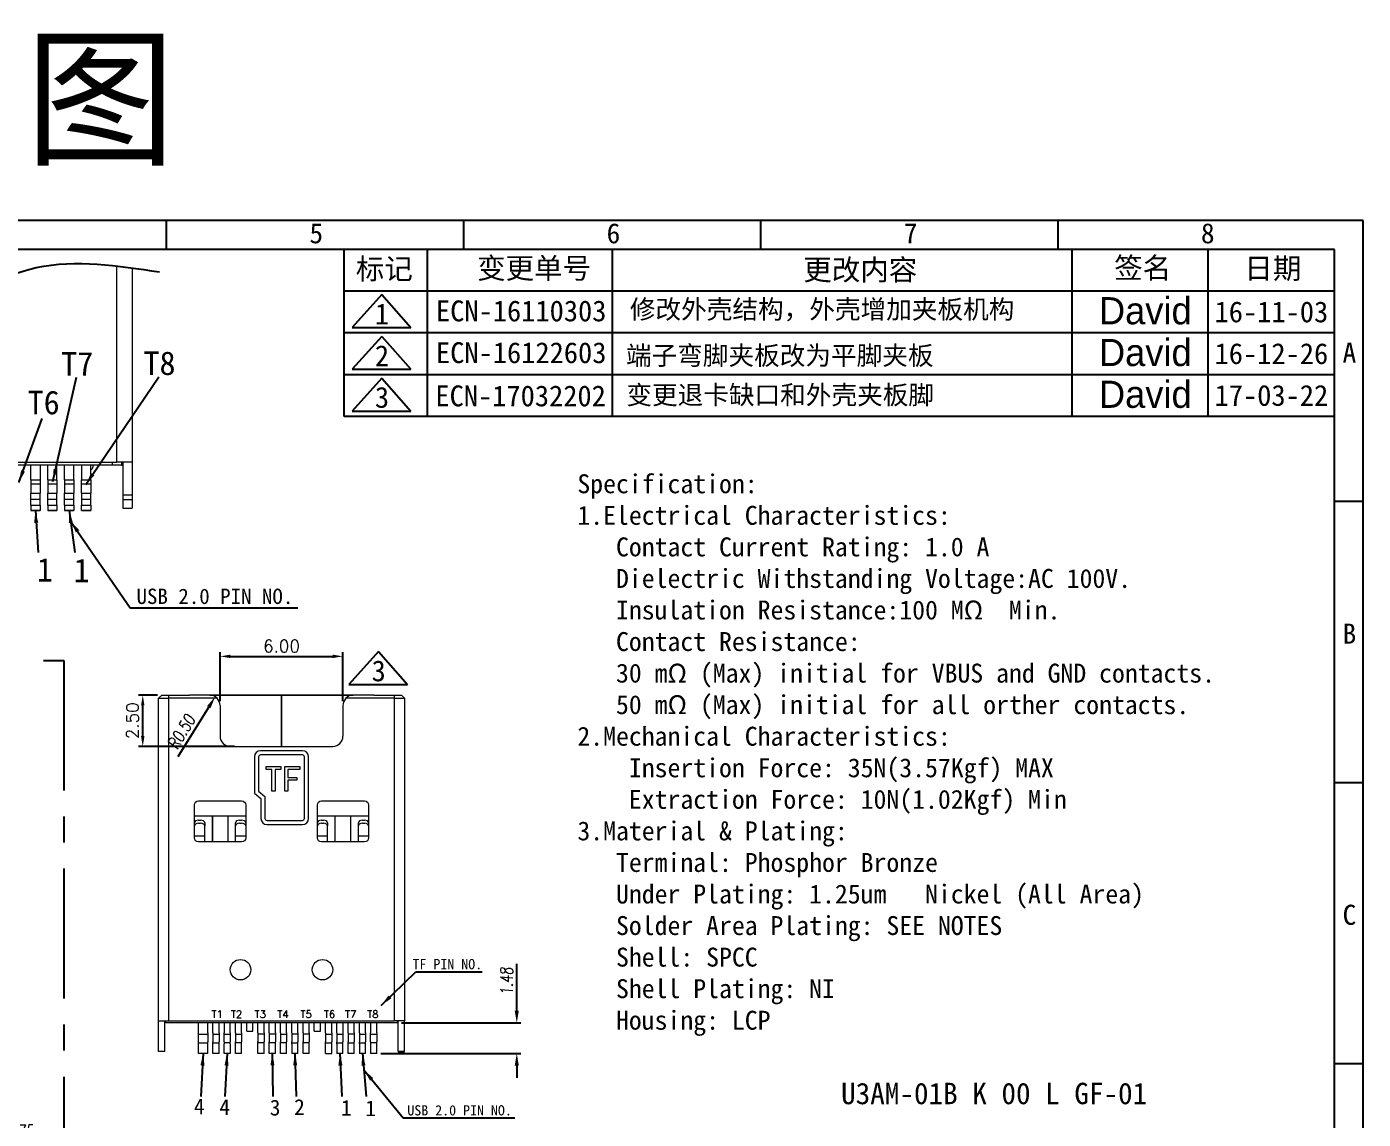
# Model space of a CAD drawing. Header units: millimetres. Extents: x 2027 to 2143, y 133 to 225.
# Drawn here: x 2077.9 to 2143.1, y 171.4 to 224.7 of the extents above; entities that cross this region are included whole.
import ezdxf

# ---------------------------------------------------------------- set-up
doc = ezdxf.new("R2010")
doc.units = ezdxf.units.MM
doc.linetypes.add('CENTER', pattern=[10.16, 6.35, -1.27, 1.27, -1.27])
doc.layers.add('DIM', color=4, linetype='Continuous')
doc.styles.add('2222', font='romans.shx', dxfattribs={"width": 0.75, "oblique": 5})
doc.styles.add('ROMANS', font='txt.shx', dxfattribs={"height": 0.6})
doc.styles.get("Standard").update_dxf_attribs({"font": 'romans.shx', "height": 0.6})
doc.styles.add('style2', font='txt.shx')
doc.dimstyles.new('1-1', dxfattribs={"dimscale": 4, "dimtxt": 0.15, "dimasz": 0.15, "dimexe": 0.05, "dimexo": 0.05, "dimgap": 0.05, "dimtad": 1, "dimzin": 0, "dimdsep": 46, "dimtxsty": '2222', "dimcen": 0.09, "dimclrd": 3, "dimclre": 3, "dimclrt": 256, "dimadec": 0, "dimazin": 0, "dimtp": 0.1, "dimtm": 0.1, "dimtfac": 1, "dimtofl": 0, "dimtmove": 0, "dimatfit": 3, "dimfxl": 0, "dimtolj": 1, "dimtzin": 0, "dimarcsym": 0})
doc.dimstyles.new('两位 ISO-25', dxfattribs={"dimtxt": 0.5, "dimasz": 0.5, "dimexe": 0.2, "dimexo": 0.2, "dimgap": 0.2, "dimtad": 1, "dimzin": 0, "dimdsep": 46, "dimtxsty": 'ROMANS', "dimcen": 0.09, "dimclrd": 3, "dimclre": 3, "dimazin": 0, "dimtfac": 1, "dimtofl": 0, "dimtmove": 0, "dimatfit": 3, "dimfxl": 0, "dimtolj": 1, "dimtzin": 0, "dimarcsym": 0})

# ---------------------------------------------------------------- blocks, each defined once
blk = doc.blocks.new('*D181')
at = {"color": 3, "lineweight": -2}
for p, q in [((2084.266, 192.075), (2083.342, 192.075)), ((2083.542, 190.075), (2083.542, 191.575)), ((2088.014, 189.575), (2083.342, 189.575))]:
    blk.add_line(p, q, dxfattribs=at)
at = {"color": 3}
for points in [[(2083.459, 191.575), (2083.625, 191.575), (2083.542, 192.075)], [(2083.459, 190.075), (2083.625, 190.075), (2083.542, 189.575)]]:
    blk.add_solid(points, dxfattribs=at)
at = {"layer": 'Defpoints', "color": 0}
for p in [(2083.542, 192.075), (2084.466, 192.075), (2088.214, 189.575)]:
    blk.add_point(p, dxfattribs=at)
at = {"color": 0, "insert": (2083.042, 190.825), "char_height": 0.6, "attachment_point": 5, "rotation": 90, "style": 'ROMANS'}
blk.add_mtext('\\A1;2.50', dxfattribs=at)
blk = doc.blocks.new('*D182')
at = {"color": 3, "lineweight": -2}
for p, q in [((2087.316, 191.775), (2087.316, 194.17)), ((2087.816, 193.97), (2092.816, 193.97)), ((2093.316, 191.775), (2093.316, 194.17))]:
    blk.add_line(p, q, dxfattribs=at)
at = {"color": 3}
for points in [[(2087.816, 194.053), (2087.816, 193.887), (2087.316, 193.97)], [(2092.816, 194.053), (2092.816, 193.887), (2093.316, 193.97)]]:
    blk.add_solid(points, dxfattribs=at)
at = {"layer": 'Defpoints', "color": 0}
for p in [(2093.316, 193.97), (2087.316, 191.575), (2093.316, 191.575)]:
    blk.add_point(p, dxfattribs=at)
at = {"color": 0, "insert": (2090.316, 194.47), "char_height": 0.6, "attachment_point": 5, "style": 'ROMANS'}
blk.add_mtext('\\A1;6.00', dxfattribs=at)
blk = doc.blocks.new('*D221')
at = {"color": 3, "lineweight": -2, "ltscale": 0.01}
for p, q in [((2101.8, 176.675), (2101.8, 178.963)), ((2096.166, 176.075), (2102, 176.075)), ((2095.166, 174.593), (2102, 174.593)), ((2101.8, 173.993), (2101.8, 173.393))]:
    blk.add_line(p, q, dxfattribs=at)
at = {"color": 3, "ltscale": 0.01}
for points in [[(2101.7, 176.675), (2101.9, 176.675), (2101.8, 176.075)], [(2101.7, 173.993), (2101.9, 173.993), (2101.8, 174.593)]]:
    blk.add_solid(points, dxfattribs=at)
at = {"layer": 'Defpoints', "color": 0, "ltscale": 0.01}
for p in [(2095.966, 176.075), (2101.8, 176.075), (2094.966, 174.593)]:
    blk.add_point(p, dxfattribs=at)
at = {"ltscale": 0.01, "insert": (2101.3, 178.119), "char_height": 0.6, "attachment_point": 5, "rotation": 90, "style": '2222'}
blk.add_mtext('\\A1;1.48', dxfattribs=at)
blk = doc.blocks.new('*D223')
at = {"color": 3, "lineweight": -2, "ltscale": 0.01}
for p, q in [((2074.706, 174.595), (2074.706, 170.107)), ((2075.456, 174.359), (2075.456, 170.107)), ((2074.106, 170.307), (2073.506, 170.307)), ((2076.056, 170.307), (2078.424, 170.307))]:
    blk.add_line(p, q, dxfattribs=at)
at = {"color": 3, "ltscale": 0.01}
for points in [[(2074.106, 170.407), (2074.106, 170.207), (2074.706, 170.307)], [(2076.056, 170.407), (2076.056, 170.207), (2075.456, 170.307)]]:
    blk.add_solid(points, dxfattribs=at)
at = {"layer": 'Defpoints', "color": 0, "ltscale": 0.01}
for p in [(2074.706, 174.795), (2075.456, 174.559), (2075.456, 170.307)]:
    blk.add_point(p, dxfattribs=at)
at = {"ltscale": 0.01, "insert": (2077.54, 170.807), "char_height": 0.6, "attachment_point": 5, "style": '2222'}
blk.add_mtext('\\A1;0.75', dxfattribs=at)
blk = doc.blocks.new('*D233')
at = {"color": 3, "lineweight": -2, "ltscale": 0.01}
blk.add_line((2085.272, 189.085), (2086.763, 191.49), dxfattribs=at)
at = {"color": 3, "ltscale": 0.01}
blk.add_solid([(2086.678, 191.542), (2086.848, 191.437), (2087.079, 192)], dxfattribs=at)
at = {"layer": 'Defpoints', "color": 0, "ltscale": 0.01}
for p in [(2087.079, 192), (2086.816, 191.575)]:
    blk.add_point(p, dxfattribs=at)
at = {"ltscale": 0.01, "insert": (2085.434, 190.296), "char_height": 0.6, "attachment_point": 5, "rotation": 58.20161, "style": '2222'}
blk.add_mtext('\\A1;R0.50', dxfattribs=at)

msp = doc.modelspace()

# ---------------------------------------------------------------- linework, layer by layer
at = {"color": 7}
for p, q in [((2143.12, 215.245), (2026.684, 215.245)), ((2084.706, 213.834), (2084.706, 215.245)), ((2099.211, 213.834), (2099.211, 215.245)), ((2113.717, 213.834), (2113.717, 215.245)), ((2128.222, 213.834), (2128.222, 215.245)), ((2143.12, 132.916), (2143.12, 215.245)), ((2141.708, 213.834), (2028.095, 213.834)), ((2128.901, 213.858), (2128.901, 205.679)), ((2135.527, 213.834), (2135.527, 205.679)), ((2141.708, 134.328), (2141.708, 213.834)), ((2141.708, 211.795), (2093.367, 211.795)), ((2141.708, 209.756), (2093.367, 209.756)), ((2141.708, 207.718), (2093.367, 207.718)), ((2141.708, 205.679), (2093.367, 205.679)), ((2143.12, 201.523), (2141.708, 201.523)), ((2143.12, 187.802), (2141.708, 187.802)), ((2143.12, 174.081), (2141.708, 174.081))]:
    msp.add_line(p, q, dxfattribs=at)
at = {"color": 7, "linetype": 'ByBlock'}
for p, q in [((2093.367, 205.679), (2093.367, 213.834)), ((2097.444, 205.679), (2097.444, 213.834)), ((2106.477, 205.679), (2106.477, 213.834))]:
    msp.add_line(p, q, dxfattribs=at)
at = {"color": 0, "linetype": 'Continuous', "lineweight": 15}
for p, q in [((2082.277, 203.447), (2082.277, 213.028)), ((2083.027, 212.932), (2083.027, 203.447)), ((2065.777, 203.447), (2082.277, 203.447)), ((2082.052, 203.297), (2066.002, 203.297)), ((2078.077, 202.582), (2078.077, 203.297)), ((2078.527, 203.297), (2078.527, 202.582)), ((2078.902, 202.582), (2078.902, 203.297)), ((2079.352, 202.582), (2079.352, 203.297)), ((2079.727, 202.582), (2079.727, 203.297)), ((2080.177, 202.582), (2080.177, 203.297)), ((2080.552, 203.297), (2080.552, 202.582)), ((2081.002, 202.582), (2081.002, 203.297)), ((2082.052, 203.447), (2082.052, 203.297)), ((2082.502, 203.297), (2082.052, 203.297)), ((2083.027, 203.447), (2082.277, 203.447)), ((2082.502, 203.447), (2082.502, 203.297)), ((2082.502, 203.297), (2082.577, 203.297)), ((2083.027, 203.447), (2083.027, 201.197)), ((2078.077, 202.582), (2078.527, 202.582)), ((2078.077, 202.582), (2078.077, 202.384)), ((2078.077, 202.384), (2078.527, 202.384)), ((2078.077, 202.384), (2078.077, 201.93)), ((2078.527, 202.582), (2078.527, 202.384)), ((2078.527, 202.384), (2078.527, 201.93)), ((2078.902, 202.582), (2079.352, 202.582)), ((2078.902, 202.582), (2078.902, 202.384)), ((2078.902, 202.384), (2079.352, 202.384)), ((2078.902, 202.384), (2078.902, 201.93)), ((2079.352, 202.582), (2079.352, 202.384)), ((2079.352, 202.384), (2079.352, 201.93)), ((2079.727, 202.582), (2080.177, 202.582)), ((2079.727, 202.582), (2079.727, 202.384)), ((2079.727, 202.384), (2080.177, 202.384)), ((2079.727, 202.384), (2079.727, 201.93)), ((2080.177, 202.582), (2080.177, 202.384)), ((2080.177, 202.384), (2080.177, 201.93)), ((2080.552, 202.582), (2081.002, 202.582)), ((2080.552, 202.384), (2080.552, 202.582)), ((2080.552, 202.384), (2081.002, 202.384)), ((2080.552, 201.93), (2080.552, 202.384)), ((2081.002, 202.582), (2081.002, 202.384)), ((2081.002, 202.384), (2081.002, 201.93)), ((2078.077, 201.93), (2078.527, 201.93)), ((2078.077, 201.635), (2078.077, 201.93)), ((2078.077, 201.635), (2078.527, 201.635)), ((2078.077, 201.355), (2078.077, 201.635)), ((2078.527, 201.635), (2078.527, 201.93)), ((2078.527, 201.355), (2078.527, 201.635)), ((2078.902, 201.93), (2079.352, 201.93)), ((2078.902, 201.635), (2078.902, 201.93)), ((2078.902, 201.635), (2079.352, 201.635)), ((2078.902, 201.355), (2078.902, 201.635)), ((2079.352, 201.635), (2079.352, 201.93)), ((2079.352, 201.355), (2079.352, 201.635)), ((2079.727, 201.93), (2080.177, 201.93)), ((2079.727, 201.635), (2079.727, 201.93)), ((2079.727, 201.635), (2080.177, 201.635)), ((2079.727, 201.355), (2079.727, 201.635)), ((2080.177, 201.635), (2080.177, 201.93)), ((2080.177, 201.355), (2080.177, 201.635)), ((2080.552, 201.93), (2081.002, 201.93)), ((2080.552, 201.93), (2080.552, 201.635)), ((2080.552, 201.635), (2081.002, 201.635)), ((2080.552, 201.635), (2080.552, 201.355)), ((2081.002, 201.635), (2081.002, 201.93)), ((2081.002, 201.355), (2081.002, 201.635)), ((2078.077, 201.355), (2078.527, 201.355)), ((2078.077, 201.355), (2078.077, 201.111)), ((2078.077, 201.111), (2078.527, 201.111)), ((2078.077, 201.111), (2078.077, 201.087)), ((2078.077, 201.087), (2078.527, 201.087)), ((2078.527, 201.355), (2078.527, 201.111)), ((2078.527, 201.111), (2078.527, 201.087)), ((2078.902, 201.355), (2079.352, 201.355)), ((2078.902, 201.355), (2078.902, 201.111)), ((2078.902, 201.111), (2079.352, 201.111)), ((2078.902, 201.111), (2078.902, 201.087)), ((2078.902, 201.087), (2079.352, 201.087)), ((2079.352, 201.355), (2079.352, 201.111)), ((2079.352, 201.111), (2079.352, 201.087)), ((2079.727, 201.355), (2080.177, 201.355)), ((2079.727, 201.355), (2079.727, 201.111)), ((2079.727, 201.111), (2080.177, 201.111)), ((2079.727, 201.111), (2079.727, 201.087)), ((2079.727, 201.087), (2080.177, 201.087)), ((2080.177, 201.355), (2080.177, 201.111)), ((2080.177, 201.111), (2080.177, 201.087)), ((2080.552, 201.355), (2081.002, 201.355)), ((2080.552, 201.111), (2080.552, 201.355)), ((2080.552, 201.111), (2081.002, 201.111)), ((2080.552, 201.087), (2080.552, 201.111)), ((2080.552, 201.087), (2081.002, 201.087)), ((2081.002, 201.355), (2081.002, 201.111)), ((2081.002, 201.111), (2081.002, 201.087)), ((2084.316, 191.925), (2084.466, 192.075)), ((2084.316, 176.175), (2084.316, 191.925)), ((2084.316, 191.925), (2084.816, 191.925)), ((2084.466, 192.075), (2084.816, 192.075)), ((2084.816, 176.175), (2084.816, 192.075)), ((2084.816, 192.075), (2085.816, 192.075)), ((2087.173, 191.925), (2084.816, 191.925)), ((2094.815, 192.075), (2085.816, 192.075)), ((2090.311, 189.575), (2090.311, 192.075)), ((2090.321, 192.075), (2090.321, 189.575)), ((2095.816, 191.925), (2093.459, 191.925)), ((2094.816, 192.075), (2095.816, 192.075)), ((2095.816, 192.075), (2096.166, 192.075)), ((2095.816, 192.075), (2095.816, 176.175)), ((2095.816, 191.925), (2096.316, 191.925)), ((2096.316, 191.925), (2096.166, 192.075)), ((2096.316, 191.925), (2096.316, 176.175)), ((2091.336, 189.359), (2089.296, 189.359)), ((2088.996, 189.059), (2088.996, 187.295)), ((2089.196, 189.059), (2089.196, 187.388)), ((2091.336, 189.159), (2089.296, 189.159)), ((2089.564, 188.455), (2089.564, 188.588)), ((2089.564, 188.588), (2090.287, 188.588)), ((2090.287, 188.588), (2090.287, 188.455)), ((2090.47, 188.588), (2091.206, 188.588)), ((2090.47, 187.388), (2090.47, 188.588)), ((2091.206, 188.588), (2091.206, 188.455)), ((2091.436, 186.059), (2091.436, 189.059)), ((2091.636, 186.059), (2091.636, 189.059)), ((2089.845, 188.455), (2089.564, 188.455)), ((2089.845, 187.388), (2089.845, 188.455)), ((2090.006, 188.455), (2090.006, 187.388)), ((2090.287, 188.455), (2090.006, 188.455)), ((2090.631, 188.455), (2090.631, 188.062)), ((2091.206, 188.455), (2090.631, 188.455)), ((2090.631, 188.062), (2091.066, 188.062)), ((2091.066, 187.928), (2090.631, 187.928)), ((2090.631, 187.928), (2090.631, 187.388)), ((2091.066, 188.062), (2091.066, 187.928)), ((2088.996, 187.295), (2089.308, 187.031)), ((2089.196, 187.388), (2089.508, 187.124)), ((2090.006, 187.388), (2089.845, 187.388)), ((2090.631, 187.388), (2090.47, 187.388)), ((2086.066, 185.115), (2086.066, 186.715)), ((2086.266, 186.915), (2088.366, 186.915)), ((2088.566, 186.715), (2088.566, 185.115)), ((2089.308, 187.031), (2089.308, 186.059)), ((2089.508, 187.124), (2089.508, 186.059)), ((2092.066, 185.115), (2092.066, 186.715)), ((2092.266, 186.915), (2094.366, 186.915)), ((2094.566, 186.715), (2094.566, 185.115)), ((2088.566, 186.175), (2086.066, 186.175)), ((2086.266, 185.973), (2086.366, 185.973)), ((2086.941, 186.175), (2086.941, 184.915)), ((2086.941, 184.915), (2086.941, 186.175)), ((2087.691, 186.175), (2087.691, 184.915)), ((2088.266, 185.973), (2088.366, 185.973)), ((2089.608, 185.959), (2091.336, 185.959)), ((2094.566, 186.175), (2092.066, 186.175)), ((2092.266, 185.973), (2092.366, 185.973)), ((2092.941, 184.915), (2092.941, 186.175)), ((2093.691, 186.175), (2093.691, 184.915)), ((2094.266, 185.973), (2094.366, 185.973)), ((2086.266, 185.822), (2086.366, 185.822)), ((2086.566, 185.843), (2086.566, 185.691)), ((2086.566, 185.331), (2086.566, 185.691)), ((2086.566, 185.026), (2086.566, 185.331)), ((2088.066, 185.691), (2088.066, 185.843)), ((2088.066, 185.331), (2088.066, 185.691)), ((2088.066, 185.026), (2088.066, 185.331)), ((2088.266, 185.822), (2088.366, 185.822)), ((2089.608, 185.759), (2091.336, 185.759)), ((2092.266, 185.822), (2092.366, 185.822)), ((2092.566, 185.843), (2092.566, 185.691)), ((2092.566, 185.331), (2092.566, 185.691)), ((2092.566, 185.026), (2092.566, 185.331)), ((2094.066, 185.691), (2094.066, 185.843)), ((2094.066, 185.331), (2094.066, 185.691)), ((2094.066, 185.026), (2094.066, 185.331)), ((2094.266, 185.822), (2094.366, 185.822)), ((2086.066, 185.208), (2086.566, 185.208)), ((2088.366, 184.915), (2086.266, 184.915)), ((2086.566, 184.915), (2086.566, 185.026)), ((2088.066, 185.208), (2088.566, 185.208)), ((2088.066, 184.915), (2088.066, 185.026)), ((2092.066, 185.208), (2092.566, 185.208)), ((2094.366, 184.915), (2092.266, 184.915)), ((2092.566, 184.915), (2092.566, 185.026)), ((2094.066, 185.208), (2094.566, 185.208)), ((2094.066, 184.915), (2094.066, 185.026)), ((2084.316, 176.175), (2084.816, 176.175)), ((2084.316, 174.975), (2084.316, 176.175)), ((2084.616, 174.975), (2084.616, 176.175)), ((2084.666, 176.075), (2084.666, 176.175)), ((2084.816, 176.175), (2095.816, 176.175)), ((2096.316, 176.175), (2095.816, 176.175)), ((2095.966, 176.175), (2095.966, 176.075)), ((2096.016, 174.675), (2096.016, 176.175)), ((2096.316, 174.675), (2096.316, 176.175)), ((2084.966, 176.075), (2084.666, 176.075)), ((2095.666, 176.075), (2084.966, 176.075)), ((2086.266, 175.598), (2086.266, 176.075)), ((2086.266, 175.466), (2086.266, 175.598)), ((2086.266, 175.528), (2086.716, 175.528)), ((2086.716, 175.598), (2086.716, 176.075)), ((2086.716, 175.598), (2086.716, 175.466)), ((2086.966, 175.598), (2086.966, 176.075)), ((2086.966, 175.598), (2086.966, 175.466)), ((2086.966, 175.528), (2087.266, 175.528)), ((2087.266, 175.598), (2087.266, 176.075)), ((2087.266, 175.598), (2087.266, 175.466)), ((2087.516, 176.075), (2087.516, 175.598)), ((2087.516, 175.466), (2087.516, 175.598)), ((2087.516, 175.528), (2087.816, 175.528)), ((2087.816, 175.598), (2087.816, 176.075)), ((2087.816, 175.598), (2087.816, 175.466)), ((2088.066, 175.598), (2088.066, 176.075)), ((2088.066, 175.598), (2088.066, 175.466)), ((2088.066, 175.528), (2088.366, 175.528)), ((2088.366, 175.598), (2088.366, 176.075)), ((2088.366, 175.598), (2088.366, 175.466)), ((2088.616, 175.675), (2088.616, 176.075)), ((2088.616, 175.675), (2088.916, 175.675)), ((2088.916, 175.675), (2088.916, 176.075)), ((2089.166, 175.598), (2089.166, 176.075)), ((2089.166, 175.598), (2089.166, 175.466)), ((2089.466, 175.528), (2089.166, 175.528)), ((2089.466, 175.598), (2089.466, 176.075)), ((2089.466, 175.598), (2089.466, 175.466)), ((2089.716, 175.598), (2089.716, 176.075)), ((2089.716, 175.598), (2089.716, 175.466)), ((2090.016, 175.528), (2089.716, 175.528)), ((2090.016, 175.598), (2090.016, 176.075)), ((2090.016, 175.598), (2090.016, 175.466)), ((2090.266, 175.598), (2090.266, 176.075)), ((2090.266, 175.598), (2090.266, 175.466)), ((2090.266, 175.528), (2090.566, 175.528)), ((2090.566, 175.598), (2090.566, 176.075)), ((2090.566, 175.598), (2090.566, 175.466)), ((2090.816, 175.598), (2090.816, 176.075)), ((2090.816, 175.598), (2090.816, 175.466)), ((2091.116, 175.528), (2090.816, 175.528)), ((2091.116, 175.598), (2091.116, 176.075)), ((2091.116, 175.598), (2091.116, 175.466)), ((2091.366, 175.598), (2091.366, 176.075)), ((2091.366, 175.598), (2091.366, 175.466)), ((2091.666, 175.528), (2091.366, 175.528)), ((2091.666, 175.598), (2091.666, 176.075)), ((2091.666, 175.598), (2091.666, 175.466)), ((2091.916, 175.675), (2091.916, 176.075)), ((2091.916, 175.675), (2092.216, 175.675)), ((2092.216, 175.675), (2092.216, 176.075)), ((2092.466, 175.598), (2092.466, 176.075)), ((2092.466, 175.598), (2092.466, 175.466)), ((2092.466, 175.528), (2092.766, 175.528)), ((2092.766, 175.598), (2092.766, 176.075)), ((2092.766, 175.598), (2092.766, 175.466)), ((2093.016, 175.598), (2093.016, 176.075)), ((2093.016, 175.598), (2093.016, 175.466)), ((2093.016, 175.528), (2093.316, 175.528)), ((2093.316, 176.075), (2093.316, 175.598)), ((2093.316, 175.598), (2093.316, 175.466)), ((2093.566, 175.598), (2093.566, 176.075)), ((2093.566, 175.598), (2093.566, 175.466)), ((2093.866, 175.528), (2093.566, 175.528)), ((2093.866, 175.598), (2093.866, 176.075)), ((2093.866, 175.598), (2093.866, 175.466)), ((2094.116, 175.598), (2094.116, 176.075)), ((2094.116, 175.598), (2094.116, 175.466)), ((2094.116, 175.528), (2094.416, 175.528)), ((2094.416, 175.598), (2094.416, 176.075)), ((2094.416, 175.598), (2094.416, 175.466)), ((2094.666, 176.075), (2094.666, 175.598)), ((2094.666, 175.466), (2094.666, 175.598)), ((2094.666, 175.528), (2094.966, 175.528)), ((2094.966, 175.598), (2094.966, 176.075)), ((2094.966, 175.598), (2094.966, 175.466)), ((2095.966, 176.075), (2095.666, 176.075)), ((2084.316, 174.675), (2084.316, 174.975)), ((2084.616, 174.675), (2084.616, 174.975)), ((2086.266, 175.153), (2086.266, 175.466)), ((2086.266, 175.062), (2086.266, 175.153)), ((2086.266, 175.11), (2086.716, 175.11)), ((2086.266, 174.593), (2086.266, 175.062)), ((2086.716, 175.466), (2086.716, 175.153)), ((2086.716, 175.062), (2086.716, 175.153)), ((2086.716, 174.593), (2086.716, 175.062)), ((2086.966, 175.466), (2086.966, 175.153)), ((2086.966, 175.062), (2086.966, 175.153)), ((2086.966, 175.11), (2087.266, 175.11)), ((2086.966, 174.593), (2086.966, 175.062)), ((2087.266, 175.466), (2087.266, 175.153)), ((2087.266, 175.062), (2087.266, 175.153)), ((2087.266, 174.593), (2087.266, 175.062)), ((2087.516, 175.153), (2087.516, 175.466)), ((2087.516, 175.153), (2087.516, 175.062)), ((2087.816, 175.11), (2087.516, 175.11)), ((2087.516, 174.593), (2087.516, 175.062)), ((2087.816, 175.466), (2087.816, 175.153)), ((2087.816, 175.062), (2087.816, 175.153)), ((2087.816, 175.062), (2087.816, 174.593)), ((2088.066, 175.466), (2088.066, 175.153)), ((2088.066, 175.062), (2088.066, 175.153)), ((2088.366, 175.11), (2088.066, 175.11)), ((2088.066, 174.593), (2088.066, 175.062)), ((2088.366, 175.466), (2088.366, 175.153)), ((2088.366, 175.062), (2088.366, 175.153)), ((2088.366, 174.593), (2088.366, 175.062)), ((2089.166, 175.466), (2089.166, 175.153)), ((2089.166, 175.062), (2089.166, 175.153)), ((2089.466, 175.11), (2089.166, 175.11)), ((2089.166, 174.593), (2089.166, 175.062)), ((2089.466, 175.466), (2089.466, 175.153)), ((2089.466, 175.062), (2089.466, 175.153)), ((2089.466, 174.593), (2089.466, 175.062)), ((2089.716, 175.466), (2089.716, 175.153)), ((2089.716, 175.062), (2089.716, 175.153)), ((2090.016, 175.11), (2089.716, 175.11)), ((2089.716, 174.593), (2089.716, 175.062)), ((2090.016, 175.466), (2090.016, 175.153)), ((2090.016, 175.062), (2090.016, 175.153)), ((2090.016, 174.593), (2090.016, 175.062)), ((2090.266, 175.466), (2090.266, 175.153)), ((2090.266, 175.062), (2090.266, 175.153)), ((2090.566, 175.11), (2090.266, 175.11)), ((2090.266, 174.593), (2090.266, 175.062)), ((2090.566, 175.466), (2090.566, 175.153)), ((2090.566, 175.062), (2090.566, 175.153)), ((2090.566, 174.593), (2090.566, 175.062)), ((2090.816, 175.466), (2090.816, 175.153)), ((2090.816, 175.062), (2090.816, 175.153)), ((2090.816, 175.11), (2091.116, 175.11)), ((2090.816, 175.062), (2090.816, 174.593)), ((2091.116, 175.466), (2091.116, 175.153)), ((2091.116, 175.062), (2091.116, 175.153)), ((2091.116, 174.593), (2091.116, 175.062)), ((2091.366, 175.466), (2091.366, 175.153)), ((2091.366, 175.062), (2091.366, 175.153)), ((2091.666, 175.11), (2091.366, 175.11)), ((2091.366, 174.593), (2091.366, 175.062)), ((2091.666, 175.466), (2091.666, 175.153)), ((2091.666, 175.062), (2091.666, 175.153)), ((2091.666, 174.593), (2091.666, 175.062)), ((2092.466, 175.466), (2092.466, 175.153)), ((2092.466, 175.062), (2092.466, 175.153)), ((2092.466, 175.11), (2092.766, 175.11)), ((2092.466, 174.593), (2092.466, 175.062)), ((2092.766, 175.466), (2092.766, 175.153)), ((2092.766, 175.062), (2092.766, 175.153)), ((2092.766, 174.593), (2092.766, 175.062)), ((2093.016, 175.466), (2093.016, 175.153)), ((2093.016, 175.062), (2093.016, 175.153)), ((2093.016, 175.11), (2093.316, 175.11)), ((2093.016, 175.062), (2093.016, 174.593)), ((2093.316, 175.466), (2093.316, 175.153)), ((2093.316, 175.062), (2093.316, 175.153)), ((2093.316, 174.593), (2093.316, 175.062)), ((2093.566, 175.466), (2093.566, 175.153)), ((2093.566, 175.062), (2093.566, 175.153)), ((2093.566, 175.11), (2093.866, 175.11)), ((2093.566, 174.593), (2093.566, 175.062)), ((2093.866, 175.466), (2093.866, 175.153)), ((2093.866, 175.062), (2093.866, 175.153)), ((2093.866, 174.593), (2093.866, 175.062)), ((2094.116, 175.466), (2094.116, 175.153)), ((2094.116, 175.062), (2094.116, 175.153)), ((2094.116, 175.11), (2094.416, 175.11)), ((2094.116, 175.062), (2094.116, 174.593)), ((2094.416, 175.466), (2094.416, 175.153)), ((2094.416, 175.062), (2094.416, 175.153)), ((2094.416, 174.593), (2094.416, 175.062)), ((2094.666, 175.153), (2094.666, 175.466)), ((2094.666, 175.153), (2094.666, 175.062)), ((2094.966, 175.11), (2094.666, 175.11)), ((2094.666, 175.062), (2094.666, 174.593)), ((2094.966, 175.466), (2094.966, 175.153)), ((2094.966, 175.062), (2094.966, 175.153)), ((2094.966, 174.593), (2094.966, 175.062)), ((2084.616, 174.675), (2084.316, 174.675)), ((2086.716, 174.593), (2086.266, 174.593)), ((2087.266, 174.593), (2086.966, 174.593)), ((2087.816, 174.593), (2087.516, 174.593)), ((2088.366, 174.593), (2088.066, 174.593)), ((2089.466, 174.593), (2089.166, 174.593)), ((2090.016, 174.593), (2089.716, 174.593)), ((2090.566, 174.593), (2090.266, 174.593)), ((2091.116, 174.593), (2090.816, 174.593)), ((2091.666, 174.593), (2091.366, 174.593)), ((2092.466, 174.593), (2092.766, 174.593)), ((2093.316, 174.593), (2093.016, 174.593)), ((2093.866, 174.593), (2093.566, 174.593)), ((2094.416, 174.593), (2094.116, 174.593)), ((2094.966, 174.593), (2094.666, 174.593))]:
    msp.add_line(p, q, dxfattribs=at)
at = {"ltscale": 0.01}
for p, q in [((2095.213, 211.629), (2093.765, 210.02)), ((2095.213, 211.629), (2096.62, 210.02)), ((2093.765, 210.02), (2096.62, 210.02)), ((2095.213, 209.59), (2093.765, 207.981)), ((2095.213, 209.59), (2096.62, 207.981)), ((2093.765, 207.981), (2096.62, 207.981)), ((2095.213, 207.552), (2093.765, 205.943)), ((2095.213, 207.552), (2096.62, 205.943)), ((2093.765, 205.943), (2096.62, 205.943)), ((2095.052, 194.2), (2093.604, 192.591)), ((2095.052, 194.2), (2096.459, 192.591)), ((2093.604, 192.591), (2096.459, 192.591)), ((2096.016, 174.675), (2096.316, 174.675))]:
    msp.add_line(p, q, dxfattribs=at)
at = {"color": 7, "linetype": 'Continuous', "lineweight": 15}
for p, q in [((2082.577, 203.447), (2082.577, 201.197)), ((2086.816, 192.075), (2093.816, 192.075))]:
    msp.add_line(p, q, dxfattribs=at)
at = {"color": 1, "linetype": 'Continuous', "lineweight": 15}
for p, q in [((2083.027, 201.842), (2082.577, 201.842)), ((2083.027, 201.618), (2082.577, 201.618)), ((2082.577, 201.197), (2083.027, 201.197)), ((2087.316, 191.575), (2087.316, 190.075)), ((2093.316, 191.575), (2093.316, 190.075)), ((2087.816, 189.575), (2092.816, 189.575))]:
    msp.add_line(p, q, dxfattribs=at)
at = {"color": 2, "linetype": 'CENTER'}
msp.add_lwpolyline([(2068.535, 193.774), (2079.694, 193.774), (2079.694, 169.692), (2068.535, 169.692)], close=True, dxfattribs=at)
at = {"color": 0, "linetype": 'Continuous', "lineweight": 15}
for centre in [(2088.316, 178.675), (2092.316, 178.675)]:
    msp.add_circle(centre, 0.5, dxfattribs=at)
at = {"color": 1, "linetype": 'Continuous', "lineweight": 15}
for centre, start, end in [((2086.816, 191.575), 0, 90), ((2093.816, 191.575), 90, 180), ((2087.816, 190.075), 180, 270), ((2092.816, 190.075), 270, 0)]:
    msp.add_arc(centre, 0.5, start, end, dxfattribs=at)
at = {"color": 0, "linetype": 'Continuous', "lineweight": 15}
for centre, radius, start, end in [((2089.296, 189.059), 0.3, 90, 180), ((2091.336, 189.059), 0.3, 0, 90), ((2089.296, 189.059), 0.1, 90, 180), ((2091.336, 189.059), 0.1, 360, 90), ((2089.608, 186.059), 0.3, 180, 270), ((2089.608, 186.059), 0.1, 180, 270), ((2091.336, 186.059), 0.3, 270, 0), ((2091.336, 186.059), 0.1, 270, 0)]:
    msp.add_arc(centre, radius, start, end, dxfattribs=at)
at = {"color": 0, "linetype": 'Continuous', "lineweight": 15, "extrusion": (0, 0, -1)}
for centre, start, end in [((-2086.266, 186.715), 0, 90), ((-2088.366, 186.715), 90, 180), ((-2092.266, 186.715), 0, 90), ((-2094.366, 186.715), 90, 180), ((-2086.266, 185.115), 270, 0), ((-2088.366, 185.115), 180, 270), ((-2092.266, 185.115), 270, 0), ((-2094.366, 185.115), 180, 270)]:
    msp.add_arc(centre, 0.2, start, end, dxfattribs=at)
at = {"color": 0, "linetype": 'Continuous', "lineweight": 15}
for centre, major_axis, ratio, start_param, end_param in [((2086.266, 185.843), (-0.2, 0), 0.653926, 4.712389, 6.283185), ((2086.366, 185.843), (-0.2, 0), 0.653926, 3.141593, 4.712389), ((2088.266, 185.843), (-0.2, 0), 0.653926, 4.712389, 6.283185), ((2088.366, 185.843), (-0.2, 0), 0.653926, 3.141593, 4.712389), ((2092.266, 185.843), (-0.2, 0), 0.653926, 4.712389, 6.283185), ((2092.366, 185.843), (-0.2, 0), 0.653926, 3.141593, 4.712389), ((2094.266, 185.843), (-0.2, 0), 0.653926, 4.712389, 6.283185), ((2094.366, 185.843), (-0.2, 0), 0.653926, 3.141593, 4.712389), ((2086.266, 185.691), (0.2, 0), 0.653925, 1.570796, 3.141593), ((2086.366, 185.691), (0.2, 0), 0.653925, 0, 1.570796), ((2088.266, 185.691), (0.2, 0), 0.653925, 1.570796, 3.141593), ((2088.366, 185.691), (0.2, 0), 0.653925, 0, 1.570796), ((2092.266, 185.691), (0.2, 0), 0.653925, 1.570796, 3.141593), ((2092.366, 185.691), (0.2, 0), 0.653925, 0, 1.570796), ((2094.266, 185.691), (0.2, 0), 0.653925, 1.570796, 3.141593), ((2094.366, 185.691), (0.2, 0), 0.653925, 0, 1.570796)]:
    msp.add_ellipse(centre, major_axis=major_axis, ratio=ratio, start_param=start_param, end_param=end_param, dxfattribs=at)
at = {"ltscale": 0.01}
msp.add_spline([(2063.655, 211.38), (2070.767, 210.082), (2078.347, 212.949), (2084.358, 212.732)], degree=3, dxfattribs=at)
at = {"color": 0, "linetype": 'Continuous', "lineweight": 15}
msp.add_open_spline([(2081.101, 203.297), (2081.103, 203.286), (2081.108, 203.245), (2081.093, 203.172), (2081.056, 203.1), (2081.014, 203.081), (2081.002, 203.075)], degree=3, knots=[0, 0, 0, 0, 0.126353, 0.483798, 0.84152, 1, 1, 1, 1], dxfattribs=at)

# ---------------------------------------------------------------- texts
at = {"color": 3, "insert": (2055.729, 220.888), "char_height": 5.4, "width": 105.15989, "attachment_point": 5}
msp.add_mtext('{\\fSimSun|b1|i0|c134|p2;3.0外置TF \\fSimSun|b0|i0|c134|p2;\\C1;成品图\\fSimSun|b1|i0|c134|p2;\\C3; }', dxfattribs=at)
at = {"color": 7}
for s, insert, char_height, width, attachment_point in [('{\\fFangSong_GB2312|b0|i0|c134|p49;5}', (2091.68, 215.112), 0.9801, 10.61658, 1), ('{\\fFangSong_GB2312|b0|i0|c134|p49;6}', (2106.185, 215.112), 0.9801, 10.61658, 1), ('{\\fFangSong_GB2312|b0|i0|c134|p49;7}', (2120.691, 215.112), 0.9801, 10.61658, 1), ('{\\fFangSong_GB2312|b0|i0|c134|p49;8}', (2135.196, 215.112), 0.9801, 10.61658, 1), ('{\\fSimSun|b0|i0|c134|p2;标记}', (2095.333, 212.831), 1.0193, 5.34888, 5), ('{\\fSimSun|b0|i0|c134|p2;变更单号}', (2102.646, 212.862), 1.0193, 9.08677, 5), ('{\\fSimSun|b0|i0|c134|p2;更改内容}', (2118.567, 212.782), 1.0193, 9.08677, 5), ('{\\fSimSun|b0|i0|c134|p2;签名}', (2132.351, 212.879), 1.0193, 9.08677, 5), ('{\\fSimSun|b0|i0|c134|p2;日期}', (2138.708, 212.853), 1.0193, 5.34888, 5), ('{\\fSimSun|b0|i0|c134|p2;修改外壳结构，外壳增加夹板机构}', (2116.704, 210.845), 0.91737, 23.45895, 5), ('{\\fCommercialScript BT|b0|i0|c0|p66;David}', (2132.481, 210.832), 1.3251, 11.8128, 5), ('{\\fSimSun|b0|i0|c134|p2;1}', (2095.221, 210.682), 1.0193, 1.05183, 5), ('{\\fSimSun|b0|i0|c134|p2;ECN-16110303}', (2102.016, 210.824), 1.0193, 10.34699, 5), ('{\\fSimSun|b0|i0|c134|p2;16-11-03}', (2138.636, 210.778), 1.0193, 5.34888, 5), ('{\\fCommercialScript BT|b0|i0|c0|p66;David}', (2132.481, 208.793), 1.3251, 11.8128, 5), ('{\\fSimSun|b0|i0|c134|p2;2}', (2095.221, 208.644), 1.0193, 1.05183, 5), ('{\\fSimSun|b0|i0|c134|p2;ECN-16122603}', (2102.016, 208.785), 1.0193, 10.34699, 5), ('{\\fSimSun|b0|i0|c134|p2;端子弯脚夹板改为平脚夹板}', (2114.636, 208.603), 0.91737, 23.45895, 5), ('{\\fSimSun|b0|i0|c134|p2;16-12-26}', (2138.636, 208.739), 1.0193, 5.34888, 5), ('{\\fFangSong_GB2312|b0|i0|c134|p49;A}', (2142.11, 209.289), 0.9801, 10.61658, 1), ('{\\fCommercialScript BT|b0|i0|c0|p66;David}', (2132.481, 206.754), 1.3251, 11.8128, 5), ('{\\fSimSun|b0|i0|c134|p2;3}', (2095.221, 206.605), 1.0193, 1.05183, 5), ('{\\fSimSun|b0|i0|c134|p2;ECN-17032202}', (2101.988, 206.676), 1.0193, 10.34699, 5), ('{\\fSimSun|b0|i0|c134|p2;变更退卡缺口和外壳夹板脚}', (2114.658, 206.676), 0.91737, 23.45895, 5), ('{\\fSimSun|b0|i0|c134|p2;17-03-22}', (2138.636, 206.7), 1.0193, 5.34888, 5), ('{\\fFangSong_GB2312|b0|i0|c134|p49;B}', (2142.11, 195.567), 0.9801, 10.61658, 1), ('{\\fSimSun|b0|i0|c134|p2;3}', (2095.06, 193.254), 1.0193, 1.05183, 5), ('{\\fFangSong_GB2312|b0|i0|c134|p49;C}', (2142.11, 181.846), 0.9801, 10.61658, 1)]:
    msp.add_mtext(s, dxfattribs=dict(at, insert=insert, char_height=char_height, width=width, attachment_point=attachment_point))
at = {"ltscale": 0.01, "attachment_point": 1, "style": 'ROMANS'}
for s, insert, char_height, width in [('{\\fSimSun|b0|i0|c0|p2;T7}', (2079.563, 208.828), 1.152, 53.90244), ('{\\fSimSun|b0|i0|c0|p2;T8}', (2083.576, 208.856), 1.152, 53.90244), ('{\\fSimSun|b0|i0|c0|p2;T6}', (2077.922, 206.939), 1.152, 53.90244), ('{\\fSimSun|b0|i0|c0|p2;1}', (2078.371, 198.771), 1.152, 53.90244), ('{\\fSimSun|b0|i0|c0|p2;1}', (2080.163, 198.743), 1.152, 53.90244), ('{\\fSimSun|b0|i0|c134|p2;\\C1;USB 2.0 PIN NO.}', (2083.239, 197.276), 0.75, 53.90244), ('{\\fSimSun|b0|i0|c134|p2;\\C1;TF PIN NO.}', (2096.709, 179.197), 0.5, 35.93496), ('{\\fSimSun|b0|i0|c134|p2;4}', (2086.04, 172.383), 0.768, 35.93496), ('{\\fSimSun|b0|i0|c134|p2;4}', (2087.282, 172.354), 0.768, 35.93496), ('{\\fSimSun|b0|i0|c134|p2;3}', (2089.742, 172.329), 0.768, 35.93496), ('{\\fSimSun|b0|i0|c134|p2;2}', (2090.931, 172.355), 0.768, 35.93496), ('{\\fSimSun|b0|i0|c0|p2;1}', (2093.212, 172.314), 0.768, 35.93496), ('{\\fSimSun|b0|i0|c0|p2;1}', (2094.407, 172.295), 0.768, 35.93496), ('{\\fSimSun|b0|i0|c134|p2;\\C1;USB 2.0 PIN NO.}', (2096.457, 172.061), 0.5, 35.93496)]:
    msp.add_mtext(s, dxfattribs=dict(at, insert=insert, char_height=char_height, width=width))
at = {"color": 0, "insert": (2104.757, 202.856), "char_height": 0.924, "width": 44.8623, "attachment_point": 1}
msp.add_mtext('{\\fsimsun|b0|i0|c134|p2;Specification:\\P1.Electrical Characteristics:\\P   Contact Current Rating: 1.0 A\\P   Dielectric Withstanding Voltage:AC 100V.\\P   Insulation Resistance:100 MΩ  Min.\\P   Contact Resistance:\\P   30 mΩ (Max) initial for VBUS and GND contacts.\\P   50 mΩ (Max) initial for all orther contacts.\\P2.Mechanical Characteristics: \\P    Insertion Force: 35N(3.57Kgf) MAX\\P    Extraction Force: 10N(1.02Kgf) Min\\P3.Material & Plating:\\P   Terminal: Phosphor Bronze \\P   Under Plating: 1.25um   Nickel (All Area)\\P   Solder Area Plating: SEE NOTES\\P   Shell: SPCC\\P   Shell Plating: NI\\P   Housing: LCP  }', dxfattribs=at)
at = {"color": 0, "lineweight": 9, "insert": (2117.63, 173.156), "char_height": 1.04607, "width": 22.658, "attachment_point": 1, "style": 'style2'}
msp.add_mtext('{\\fSimSun|b0|i0|c134|p2;\\C256;U3AM-01B K 00 L GF-01}', dxfattribs=at)
at = {"layer": 'DIM', "color": 1, "lineweight": -3, "char_height": 0.36, "attachment_point": 1}
for s, insert in [('T1', (2086.902, 176.683)), ('T2', (2087.842, 176.683)), ('T3', (2089.001, 176.683)), ('T4', (2090.111, 176.683)), ('T5', (2091.236, 176.683)), ('T6', (2092.381, 176.683)), ('T7', (2093.414, 176.683)), ('T8', (2094.498, 176.683))]:
    msp.add_mtext(s, dxfattribs=dict(at, insert=insert))

# ---------------------------------------------------------------- dimensions: what is measured, and where the dimension line sits
dim = msp.add_linear_dim(base=(2093.316, 193.97), p1=(2087.316, 191.575), p2=(2093.316, 191.575), dimstyle='两位 ISO-25')
dim.commit()
dim.dimension.update_dxf_attribs({"geometry": '*D182', "text_midpoint": (2090.316, 194.47)})
dim = msp.add_linear_dim(base=(2083.542, 192.075), p1=(2088.214, 189.575), p2=(2084.466, 192.075), angle=90, dimstyle='两位 ISO-25')
dim.commit()
dim.dimension.update_dxf_attribs({"geometry": '*D181', "text_midpoint": (2083.042, 190.825)})
at = {"ltscale": 0.01}
dim = msp.add_radius_dim(center=(2086.816, 191.575), mpoint=(2087.079, 192), dimstyle='1-1', override={"dimtmove": 1}, dxfattribs=at)
dim.commit()
dim.dimension.update_dxf_attribs({"geometry": '*D233', "text_midpoint": (2085.859, 190.032), "dimtype": 164})
dim = msp.add_linear_dim(base=(2101.8, 176.075), p1=(2094.966, 174.593), p2=(2095.966, 176.075), angle=90, dimstyle='1-1', dxfattribs=at)
dim.commit()
dim.dimension.update_dxf_attribs({"geometry": '*D221', "text_midpoint": (2101.3, 178.119)})
dim = msp.add_linear_dim(base=(2075.456, 170.307), p1=(2074.706, 174.795), p2=(2075.456, 174.559), dimstyle='1-1', dxfattribs=at)
dim.commit()
dim.dimension.update_dxf_attribs({"geometry": '*D223', "text_midpoint": (2077.54, 170.807)})

# ---------------------------------------------------------------- leaders
for points in [[(2079.153, 202.508), (2080.308, 207.59)], [(2080.763, 202.36), (2084.321, 207.617)], [(2077.492, 202.455), (2078.638, 205.58)], [(2078.302, 201.087), (2078.435, 199.04)], [(2079.952, 201.087), (2080.225, 199.04)], [(2080.021, 200.565), (2082.929, 196.34), (2091.108, 196.34)], [(2095.18, 176.933), (2096.876, 178.573), (2100.104, 178.573)], [(2086.491, 174.601), (2086.38, 172.494)], [(2087.666, 174.601), (2087.546, 172.494)], [(2089.866, 174.601), (2089.898, 172.494)], [(2090.966, 174.601), (2091.03, 172.493)], [(2093.166, 174.601), (2093.255, 172.494)], [(2094.266, 174.601), (2094.448, 172.494)], [(2094.336, 173.788), (2096.251, 171.437), (2101.703, 171.437)]]:
    msp.add_leader(points, dimstyle='1-1', override={"dimgap": 0.05, "dimtad": 0}, dxfattribs=at)

doc.saveas('drawing.dxf')
